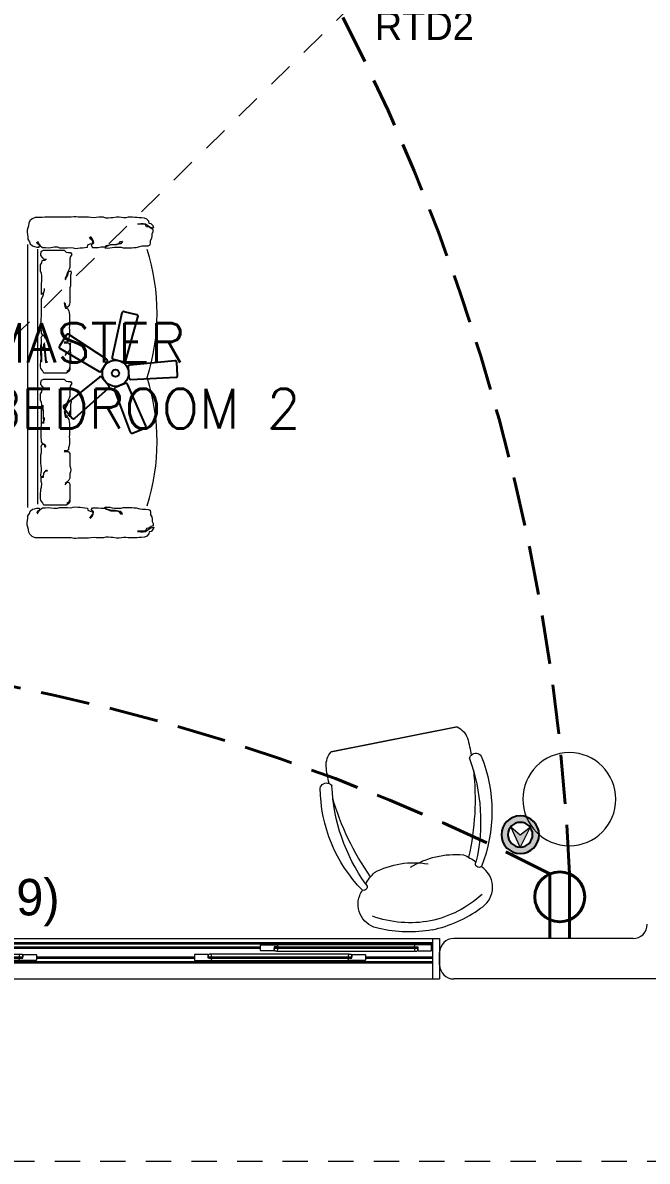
# Model space of a CAD drawing. Header units: metres. Extents: x 14 to 2416, y -346 to 476.
# Drawn here: x 150.74 to 153.83, y -152.83 to -147.21 of the extents above; entities that cross this region are included whole.
import ezdxf

# ---------------------------------------------------------------- set-up
doc = ezdxf.new("R2010")
doc.units = ezdxf.units.M
for name, pattern in [('0', [0]), ('CONTINUA', [0]), ('Dash Style-2', [0.694425, 0.48607, -0.208355]), ('HIDDEN2', [0.1875, 0.125, -0.0625]), ('STYLE_08', [1.25, 0.625, -0.20828, 0.06943, -0.13893, 0.06943, -0.13893])]:
    doc.linetypes.add(name, pattern=pattern)
doc.layers.get('0').update_dxf_attribs({"linetype": '0', "lineweight": 20})
for name, color, linetype, lineweight in [('A-ANNO-TEXT', 20, 'Continuous', 13), ('A-DOOR', 35, 'Continuous', 5), ('A-WALL', 250, 'Continuous', 20), ('baños', 251, 'Continuous', 0), ('cristales', 131, 'Continuous', 0), ('E Salida TCorrientes', 24, 'CONTINUA', 40), ('E Tuberia AAcond', 144, 'Dash Style-2', 40), ('E Tuberia Cable TV', 150, 'STYLE_08', 40), ('E Tuberia Emp Piso', 24, 'Dash Style-2', 40), ('MAVA', 1, 'Continuous', 15), ('MOBILIARIOS', 252, 'Continuous', 0), ('textos', 7, 'Continuous', 0)]:
    doc.layers.add(name, color=color, linetype=linetype, lineweight=lineweight)
doc.layers.add('MAVA Luminarias', color=1, linetype='Continuous')
doc.layers.add('Techos 1', color=7, linetype='HIDDEN2', lineweight=9, true_color=0x42391a)
doc.styles.add('CENTURY GOTHIC', font='GOTHIC.TTF')
doc.styles.add('GENERATED_STYLE_1', font='GOTHIC.TTF')
doc.styles.get("Standard").update_dxf_attribs({"font": 'arial.ttf', "height": 0.1875})

# ---------------------------------------------------------------- blocks, each defined once
blk = doc.blocks.new('A$Ca3ef8f56')
at = {"layer": 'MOBILIARIOS'}
for p, q in [((0.0032, 0.1527), (0.0032, 1.4519)), ((0.0532, 0.1694), (0.0532, 1.4284))]:
    blk.add_line(p, q, dxfattribs=at)
for points in [[(0.6249, 1.5324), (0.6212, 1.5434), (0.6126, 1.5544), (0.6016, 1.5556), (0.6004, 1.5666), (0.5906, 1.5776), (0.5796, 1.5825), (0.5637, 1.5837), (0.5527, 1.5837), (0.5417, 1.5849), (0.5307, 1.5849), (0.5197, 1.5862), (0.4977, 1.5862), (0.4867, 1.5837), (0.4757, 1.5837), (0.4647, 1.5849), (0.4537, 1.5874), (0.4402, 1.5874), (0.4231, 1.5837), (0.4121, 1.5837), (0.4011, 1.5825), (0.3889, 1.5825), (0.3766, 1.5862), (0.3534, 1.5862), (0.3412, 1.5849), (0.3302, 1.5837), (0.3143, 1.5849), (0.3033, 1.5874), (0.2519, 1.5874), (0.2409, 1.5886), (0.2299, 1.5886), (0.2177, 1.5862), (0.0868, 1.5862), (0.0746, 1.5849), (0.0391, 1.5849), (0.0245, 1.5788), (0.0122, 1.5678), (0.0086, 1.5568), (0.0061, 1.5446), (0.0037, 1.5336), (0, 1.5226), (0, 1.5116), (0.0012, 1.5006), (0.0024, 1.4884), (0.0024, 1.4774), (0.011, 1.4652), (0.0147, 1.4542), (0.0257, 1.4445), (0.0367, 1.442), (0.0477, 1.4383), (0.0587, 1.4383), (0.0611, 1.4493), (0.0501, 1.4542), (0.0477, 1.464)], [(0.4708, 1.4664), (0.4622, 1.4554), (0.4512, 1.4542), (0.4341, 1.4506), (0.4231, 1.4506), (0.4109, 1.4493), (0.3999, 1.4457), (0.3876, 1.4457), (0.3828, 1.4347), (0.395, 1.4335), (0.4072, 1.4347), (0.4194, 1.4371), (0.4317, 1.4383), (0.4635, 1.4383), (0.4745, 1.4359), (0.516, 1.4359), (0.527, 1.4371), (0.5381, 1.4371), (0.5552, 1.442), (0.5674, 1.4445), (0.5845, 1.4445), (0.5968, 1.4457), (0.6078, 1.4493), (0.609, 1.4603), (0.609, 1.4713), (0.6151, 1.4823), (0.6175, 1.4933), (0.6163, 1.5043), (0.6224, 1.5153), (0.6224, 1.5263), (0.6114, 1.53), (0.6004, 1.5385), (0.5894, 1.5397), (0.5845, 1.5507), (0.5735, 1.552), (0.5442, 1.552)], [(0.5442, 1.5544), (0.5613, 1.5556), (0.5723, 1.5556), (0.5845, 1.5544), (0.5955, 1.5458), (0.6065, 1.5373), (0.6175, 1.5348), (0.6212, 1.5348)], [(0.0501, 1.4677), (0.0563, 1.4567), (0.0636, 1.4457), (0.0758, 1.4371), (0.0905, 1.4371), (0.1064, 1.4359), (0.1174, 1.4371), (0.1333, 1.4396), (0.1492, 1.4396), (0.1602, 1.4359), (0.1981, 1.4359), (0.2152, 1.4371), (0.2262, 1.4347), (0.2385, 1.4322), (0.2507, 1.4335), (0.2617, 1.4347), (0.2727, 1.4359), (0.2837, 1.4371), (0.2972, 1.4383), (0.2996, 1.4493), (0.3106, 1.4542), (0.3216, 1.4567), (0.3241, 1.4677), (0.3143, 1.4787), (0.3069, 1.4884)], [(0.3106, 1.4909), (0.3204, 1.4799), (0.3253, 1.4689), (0.3265, 1.4579), (0.3155, 1.4481), (0.3228, 1.4371), (0.3497, 1.4371), (0.3656, 1.4396), (0.3779, 1.4396), (0.3889, 1.4408), (0.3999, 1.4481), (0.4133, 1.4518), (0.4402, 1.4518), (0.4525, 1.4554), (0.4598, 1.4664), (0.4696, 1.4689)], [(0.0946, 1.3772), (0.0844, 1.3772), (0.0759, 1.3874), (0.0673, 1.3976), (0.0673, 1.4078), (0.0708, 1.4181), (0.081, 1.4232), (0.1822, 1.4232), (0.1924, 1.4146), (0.2026, 1.4129), (0.2129, 1.4129), (0.2197, 1.4027), (0.2129, 1.3925), (0.2112, 1.3806), (0.2112, 1.3397), (0.2078, 1.3294), (0.2026, 1.3192), (0.1975, 1.309), (0.1941, 1.2988), (0.189, 1.2885), (0.1856, 1.2817)], [(0.0844, 1.234), (0.0844, 1.2238), (0.081, 1.2135), (0.0708, 1.205), (0.0708, 1.2579), (0.0725, 1.2715), (0.0725, 1.2988), (0.0708, 1.309), (0.0656, 1.3192), (0.0656, 1.3516), (0.0725, 1.3618), (0.0742, 1.372), (0.0844, 1.3737), (0.0895, 1.3737)], [(0.189, 1.2766), (0.1924, 1.2868), (0.1992, 1.2971), (0.2026, 1.3073), (0.2044, 1.3175), (0.2146, 1.3209), (0.2163, 1.3107), (0.2129, 1.3005), (0.2129, 1.2476), (0.2112, 1.2374), (0.2112, 1.1675), (0.2095, 1.1573), (0.2061, 1.1471), (0.1958, 1.1385), (0.1907, 1.1488), (0.189, 1.159), (0.1822, 1.1658)], [(0.0929, 0.9903), (0.0878, 1.0005), (0.0776, 1.0039), (0.0708, 1.0141), (0.0708, 1.0244), (0.069, 1.0346), (0.069, 1.0857), (0.0708, 1.0959), (0.0708, 1.1829), (0.0776, 1.1948), (0.081, 1.205), (0.0827, 1.2152), (0.0861, 1.2272), (0.0861, 1.2289)], [(0.1822, 1.1641), (0.1856, 1.1471), (0.189, 1.1368), (0.1992, 1.1351), (0.2061, 1.1249), (0.2078, 1.1147), (0.2095, 1.1028), (0.2095, 1.0499), (0.2078, 1.0397), (0.2095, 1.0295), (0.2095, 1.0056), (0.2078, 0.9954), (0.2044, 0.9852), (0.2044, 0.9749), (0.1941, 0.9698), (0.1839, 0.9698), (0.1822, 0.9664), (0.2026, 0.9664), (0.2112, 0.9562), (0.2112, 0.8965), (0.2129, 0.8863), (0.2146, 0.8761), (0.2129, 0.9659), (0.2112, 0.9556), (0.2112, 0.9352), (0.2061, 0.925), (0.1958, 0.9147), (0.1873, 0.9079)], [(0.2112, 0.8449), (0.2112, 0.8346), (0.2044, 0.8244), (0.1941, 0.8159), (0.0827, 0.8159), (0.0759, 0.8295), (0.0673, 0.8397), (0.0656, 0.85), (0.0656, 0.8602), (0.0673, 0.8704), (0.0673, 0.8806), (0.0708, 0.8909), (0.0725, 0.9079), (0.069, 0.9181), (0.069, 0.9386), (0.081, 0.9403), (0.0827, 0.959), (0.0895, 0.8693), (0.0998, 0.871), (0.0981, 0.8744)], [(0.0946, 0.8761), (0.0861, 0.9659), (0.081, 0.9556), (0.0793, 0.9454), (0.069, 0.9403), (0.0673, 0.9505), (0.069, 0.9607), (0.0708, 0.8727), (0.0708, 0.8829), (0.069, 0.8965), (0.0673, 0.9085), (0.0673, 0.9494), (0.0708, 0.9613), (0.0708, 0.9818), (0.069, 0.992), (0.0742, 1.0022), (0.0844, 1.0005), (0.0878, 0.9903), (0.0895, 0.9869)], [(0.1873, 0.9028), (0.1958, 0.913), (0.2061, 0.9147), (0.2112, 0.9045), (0.2112, 0.8517), (0.2095, 0.8414), (0.2061, 0.8312), (0.1958, 0.8244)], [(0.0844, 0.5968), (0.0844, 0.5866), (0.081, 0.5764), (0.0708, 0.5679), (0.0708, 0.6207), (0.0725, 0.6343), (0.0725, 0.6616), (0.0708, 0.6718), (0.0656, 0.6821), (0.0656, 0.7144), (0.0725, 0.7247), (0.0742, 0.7349), (0.0844, 0.7366), (0.0895, 0.7366)], [(0.0946, 0.74), (0.0844, 0.74), (0.0759, 0.7502), (0.0673, 0.7604), (0.0673, 0.7707), (0.0708, 0.7809), (0.081, 0.786), (0.1822, 0.786), (0.1924, 0.7775), (0.2026, 0.7758), (0.2129, 0.7758), (0.2197, 0.7656), (0.2129, 0.7553), (0.2112, 0.7434), (0.2112, 0.7025), (0.2078, 0.6923), (0.2026, 0.6821), (0.1975, 0.6718), (0.1941, 0.6616), (0.189, 0.6514), (0.1856, 0.6446)], [(0.189, 0.6394), (0.1924, 0.6497), (0.1992, 0.6599), (0.2026, 0.6701), (0.2044, 0.6803), (0.2146, 0.6838), (0.2163, 0.6735), (0.2129, 0.6633), (0.2129, 0.6105), (0.2112, 0.6002), (0.2112, 0.6304), (0.2095, 0.6201), (0.2061, 0.6099), (0.1958, 0.6014), (0.1907, 0.6116), (0.189, 0.6218), (0.1822, 0.6287)], [(0.0929, 0.4531), (0.0878, 0.4633), (0.0776, 0.4668), (0.0708, 0.477), (0.0708, 0.4872), (0.069, 0.4974), (0.069, 0.5486), (0.0708, 0.5588), (0.0708, 0.6457), (0.0776, 0.6576), (0.081, 0.5679), (0.0827, 0.5781), (0.0861, 0.59), (0.0861, 0.5917)], [(0.1822, 0.627), (0.1856, 0.6099), (0.189, 0.5997), (0.1992, 0.598), (0.2061, 0.5878), (0.2078, 0.5775), (0.2095, 0.5656), (0.2095, 0.5128), (0.2078, 0.5025), (0.2095, 0.4923), (0.2095, 0.4685), (0.2078, 0.4582), (0.2044, 0.448), (0.2044, 0.4378), (0.1941, 0.4327), (0.1839, 0.4327), (0.1822, 0.4293), (0.2026, 0.4293), (0.2112, 0.419), (0.2112, 0.3594), (0.2129, 0.3492), (0.2146, 0.3389), (0.2129, 0.3287), (0.2112, 0.3185), (0.2112, 0.298), (0.2061, 0.2878), (0.1958, 0.2776), (0.1873, 0.2708)], [(0.0946, 0.3389), (0.0861, 0.3287), (0.081, 0.3185), (0.0793, 0.3083), (0.069, 0.3031), (0.0673, 0.3134), (0.069, 0.3236), (0.0708, 0.3355), (0.0708, 0.3457), (0.069, 0.3594), (0.0673, 0.3713), (0.0673, 0.4122), (0.0708, 0.4241), (0.0708, 0.4446), (0.069, 0.4548), (0.0742, 0.465), (0.0844, 0.4633), (0.0878, 0.4531), (0.0895, 0.4497)], [(0.2112, 0.1926), (0.2112, 0.1824), (0.2044, 0.1721), (0.1941, 0.1636), (0.0827, 0.1636), (0.0759, 0.1772), (0.0673, 0.1875), (0.0656, 0.1977), (0.0656, 0.223), (0.0673, 0.2333), (0.0673, 0.2435), (0.0708, 0.2537), (0.0725, 0.2708), (0.069, 0.281), (0.069, 0.3014), (0.081, 0.3031), (0.0827, 0.3219), (0.0895, 0.3321), (0.0998, 0.3338), (0.0981, 0.3372)], [(0.1873, 0.2656), (0.1958, 0.2759), (0.2061, 0.2776), (0.2112, 0.2673), (0.2112, 0.1994), (0.2095, 0.1892), (0.2061, 0.179), (0.1958, 0.1721)], [(0.6249, 0.0562), (0.6212, 0.0452), (0.6126, 0.0342), (0.6016, 0.033), (0.6004, 0.022), (0.5906, 0.011), (0.5796, 0.0061), (0.5637, 0.0049), (0.5527, 0.0049), (0.5417, 0.0037), (0.5307, 0.0037), (0.5197, 0.0024), (0.4977, 0.0024), (0.4867, 0.0049), (0.4757, 0.0049), (0.4647, 0.0037), (0.4537, 0.0012), (0.4402, 0.0012), (0.4231, 0.0049), (0.4121, 0.0049), (0.4011, 0.0061), (0.3889, 0.0061), (0.3766, 0.0024), (0.3534, 0.0024), (0.3412, 0.0037), (0.3302, 0.0049), (0.3143, 0.0037), (0.3033, 0.0012), (0.2519, 0.0012), (0.2409, 0), (0.2299, 0), (0.2177, 0.0024), (0.0868, 0.0024), (0.0746, 0.0037), (0.0391, 0.0037), (0.0245, 0.0098), (0.0122, 0.0208), (0.0086, 0.0318), (0.0061, 0.044), (0.0037, 0.055), (0, 0.066), (0, 0.077), (0.0012, 0.088), (0.0024, 0.1002), (0.0024, 0.1112), (0.011, 0.1234), (0.0147, 0.1344), (0.0257, 0.1441), (0.0367, 0.1466), (0.0477, 0.1503), (0.0587, 0.1503), (0.0611, 0.1393), (0.0501, 0.1344), (0.0477, 0.1246)], [(0.0501, 0.1209), (0.0563, 0.1319), (0.0636, 0.1429), (0.0758, 0.1515), (0.0905, 0.1515), (0.1064, 0.1527), (0.1174, 0.1515), (0.1333, 0.149), (0.1492, 0.149), (0.1602, 0.1527), (0.1981, 0.1527), (0.2152, 0.1515), (0.2262, 0.1539), (0.2385, 0.1564), (0.2507, 0.1551), (0.2617, 0.1539), (0.2727, 0.1527), (0.2837, 0.1515), (0.2972, 0.1503), (0.2996, 0.1393), (0.3106, 0.1344), (0.3216, 0.1319), (0.3241, 0.1209), (0.3143, 0.1099), (0.3069, 0.1002)], [(0.3106, 0.0977), (0.3204, 0.1087), (0.3253, 0.1197), (0.3265, 0.1307), (0.3155, 0.1405), (0.3228, 0.1515), (0.3497, 0.1515), (0.3656, 0.149), (0.3779, 0.149), (0.3889, 0.1478), (0.3999, 0.1405), (0.4133, 0.1368), (0.4402, 0.1368), (0.4525, 0.1332), (0.4598, 0.1222), (0.4696, 0.1197)], [(0.4708, 0.1222), (0.4622, 0.1332), (0.4512, 0.1344), (0.4341, 0.138), (0.4231, 0.138), (0.4109, 0.1393), (0.3999, 0.1429), (0.3876, 0.1429), (0.3828, 0.1539), (0.395, 0.1551), (0.4072, 0.1539), (0.4194, 0.1515), (0.4317, 0.1503), (0.4635, 0.1503), (0.4745, 0.1527), (0.516, 0.1527), (0.527, 0.1515), (0.5381, 0.1515), (0.5552, 0.1466), (0.5674, 0.1441), (0.5845, 0.1441), (0.5968, 0.1429), (0.6078, 0.1393), (0.609, 0.1283), (0.609, 0.1173), (0.6151, 0.1063), (0.6175, 0.0953), (0.6163, 0.0843), (0.6224, 0.0733), (0.6224, 0.0623), (0.6114, 0.0586), (0.6004, 0.0501), (0.5894, 0.0489), (0.5845, 0.0379), (0.5735, 0.0366), (0.5442, 0.0366)], [(0.5442, 0.0342), (0.5613, 0.033), (0.5723, 0.033), (0.5845, 0.0342), (0.5955, 0.0428), (0.6065, 0.0513), (0.6175, 0.0537), (0.6212, 0.0537)]]:
    blk.add_lwpolyline(points, dxfattribs=at)
for centre in [(-0.3846, 1.1107), (-0.3846, 0.4779)]:
    blk.add_arc(centre, 1.0261, 342.0399, 17.9601, dxfattribs=at)
blk = doc.blocks.new('A$Ca77e88c0')
at = {"layer": 'MOBILIARIOS', "linetype": 'Continuous'}
for p, q in [((0, 1.3457), (0.2432, 0.761)), ((0.2435, 0.7603), (0, 1.3457))]:
    blk.add_line(p, q, dxfattribs=at)
for points in [[(1.0081, 1.4216, 0.103931), (0.8565, 1.6353, 0.481643), (0.668, 1.624, 0.047693), (0.6541, 1.5985, 0.047693)], [(1.0081, 1.4216, -0.103931), (1.0528, 1.1635, -0.481643), (0.9119, 1.0378, -0.047693), (0.884, 1.0459, -0.047693)]]:
    blk.add_lwpolyline(points, format="xyb", dxfattribs=at)
blk.add_circle((0.8492, 0.4996), 0.2299, dxfattribs=at)
for centre, radius, start, end in [((0.5212, 0.8742), 0.7364, 79.5964, 123.1415), ((0.6434, 1.5847), 0.0175, 250.4542, 52.0587), ((0.6434, 1.5847), 0.0175, 250.4542, 52.0587), ((0.4617, 1.1866), 0.5495, 23.3314, 53.5948), ((0.4617, 1.1866), 0.5495, 23.3314, 53.5948), ((0.612, 0.6674), 0.9011, 88.3763, 121.4796), ((0.612, 0.6674), 0.9011, 88.3763, 121.4796), ((0.5865, 0.2493), 1.2787, 88.4542, 107.9351), ((0.5865, 0.2493), 1.2787, 88.4542, 107.9351), ((0.8583, 1.4567), 0.2476, 153.2165, 169.9182), ((0.8583, 1.4567), 0.2476, 153.2165, 169.9182), ((0.1421, 1.4684), 0.0325, 136.3787, 235.7351), ((1.0281, 1.5426), 0.4158, 185.8786, 223.4033), ((1.0281, 1.5426), 0.4158, 185.8786, 223.4033), ((0.0995, 1.3192), 0.1029, 121.9514, 165.0616), ((0.4823, 0.53), 0.9795, 111.4631, 116.5118), ((0.1421, 1.4684), 0.0325, 235.6979, 268.7539), ((0.4562, 1.1998), 0.5495, 351.575, 21.8384), ((0.4562, 1.1998), 0.5495, 351.575, 21.8384), ((1.108, 1.3505), 0.4158, 181.7665, 219.2912), ((-0.1206, 1.9492), 1.2787, 297.2347, 316.7156), ((-0.1206, 1.9492), 1.2787, 297.2347, 316.7156), ((0.9273, 1.2907), 0.2476, 235.2516, 251.9533), ((0.9273, 1.2907), 0.2476, 235.2516, 251.9533), ((0.1939, 1.6724), 0.9011, 283.6902, 316.7935), ((0.1939, 1.6724), 0.9011, 283.6902, 316.7935), ((0.2766, 1.4622), 0.7364, 282.0283, 325.5734), ((0.8666, 1.048), 0.0175, 353.1111, 154.7156), ((0.8666, 1.048), 0.0175, 353.1111, 154.7156), ((0.4307, 0.7745), 0.0325, 136.3787, 169.4347), ((0.4307, 0.7745), 0.0325, 136.3787, 169.4347), ((0.2948, 0.8495), 0.1029, 240.0914, 283.2016), ((0.0052, 1.6774), 0.9795, 288.6412, 293.6898), ((0.4307, 0.7745), 0.0325, 169.4347, 268.7911)]:
    blk.add_arc(centre, radius, start, end, dxfattribs=at)
blk = doc.blocks.new('A$C539e194f')
at = {"layer": 'A-DOOR'}
for p, q in [((0, 0.2), (3.2, 0.2)), ((0, 0), (0, 0.2)), ((0.034, 0.2), (0.034, 0)), ((3.166, 0.2), (3.166, 0)), ((3.2, 0), (3.2, 0.2)), ((0.034, 0.12), (3.166, 0.12)), ((0.0415, 0.061), (0.04, 0.0595)), ((0.04, 0.0595), (0.04, 0.0325)), ((0.1065, 0.061), (0.0415, 0.061)), ((0.108, 0.0595), (0.1065, 0.061)), ((0.108, 0.042), (0.108, 0.0595)), ((0.8028, 0.062), (0.1212, 0.062)), ((0.366, 0.1075), (0.3675, 0.109)), ((0.366, 0.0805), (0.366, 0.1075)), ((0.3675, 0.079), (0.366, 0.0805)), ((0.3675, 0.109), (0.4481, 0.109)), ((0.4325, 0.079), (0.3675, 0.079)), ((0.434, 0.0805), (0.4325, 0.079)), ((0.4515, 0.098), (0.434, 0.098)), ((0.434, 0.098), (0.434, 0.0805)), ((0.434, 0.095), (0.439, 0.095)), ((0.434, 0.095), (0.439, 0.095)), ((0.439, 0.097), (0.445, 0.093)), ((0.439, 0.093), (0.445, 0.097)), ((0.4472, 0.078), (1.1288, 0.078)), ((0.4481, 0.109), (0.45, 0.1075)), ((1.1279, 0.109), (0.4481, 0.109)), ((0.45, 0.1075), (0.452, 0.0995)), ((0.452, 0.0985), (0.4515, 0.098)), ((0.452, 0.0995), (0.452, 0.0985)), ((0.816, 0.0595), (0.8175, 0.061)), ((0.816, 0.042), (0.816, 0.0595)), ((0.8175, 0.061), (0.8825, 0.061)), ((0.884, 0.0595), (0.8825, 0.061)), ((0.884, 0.0595), (0.884, 0.0325)), ((1.126, 0.1075), (1.124, 0.0995)), ((1.124, 0.0995), (1.124, 0.0985)), ((1.124, 0.0985), (1.1245, 0.098)), ((1.1245, 0.098), (1.142, 0.098)), ((1.1279, 0.109), (1.126, 0.1075)), ((1.2085, 0.109), (1.1279, 0.109)), ((1.137, 0.097), (1.131, 0.093)), ((1.137, 0.093), (1.131, 0.097)), ((1.142, 0.095), (1.137, 0.095)), ((1.142, 0.095), (1.137, 0.095)), ((1.142, 0.098), (1.142, 0.0805)), ((1.142, 0.0805), (1.1435, 0.079)), ((1.1435, 0.079), (1.2085, 0.079)), ((1.21, 0.1075), (1.2085, 0.109)), ((1.2085, 0.079), (1.21, 0.0805)), ((1.21, 0.0805), (1.21, 0.1075)), ((1.99, 0.1075), (1.9915, 0.109)), ((1.99, 0.0805), (1.99, 0.1075)), ((1.9915, 0.079), (1.99, 0.0805)), ((1.9915, 0.109), (2.0721, 0.109)), ((2.0565, 0.079), (1.9915, 0.079)), ((2.058, 0.0805), (2.0565, 0.079)), ((2.0755, 0.098), (2.058, 0.098)), ((2.058, 0.098), (2.058, 0.0805)), ((2.058, 0.095), (2.063, 0.095)), ((2.058, 0.095), (2.063, 0.095)), ((2.063, 0.097), (2.069, 0.093)), ((2.063, 0.093), (2.069, 0.097)), ((2.7528, 0.078), (2.0712, 0.078)), ((2.0721, 0.109), (2.074, 0.1075)), ((2.0721, 0.109), (2.7519, 0.109)), ((2.074, 0.1075), (2.076, 0.0995)), ((2.076, 0.0985), (2.0755, 0.098)), ((2.076, 0.0995), (2.076, 0.0985)), ((2.316, 0.0595), (2.3175, 0.061)), ((2.316, 0.0595), (2.316, 0.0325)), ((2.3825, 0.061), (2.3175, 0.061)), ((2.384, 0.0595), (2.3825, 0.061)), ((2.384, 0.042), (2.384, 0.0595)), ((2.3972, 0.062), (3.0788, 0.062)), ((2.75, 0.1075), (2.748, 0.0995)), ((2.748, 0.0995), (2.748, 0.0985)), ((2.748, 0.0985), (2.7485, 0.098)), ((2.7485, 0.098), (2.766, 0.098)), ((2.7519, 0.109), (2.75, 0.1075)), ((2.8325, 0.109), (2.7519, 0.109)), ((2.761, 0.097), (2.755, 0.093)), ((2.761, 0.093), (2.755, 0.097)), ((2.766, 0.095), (2.761, 0.095)), ((2.766, 0.095), (2.761, 0.095)), ((2.766, 0.098), (2.766, 0.0805)), ((2.766, 0.0805), (2.7675, 0.079)), ((2.7675, 0.079), (2.8325, 0.079)), ((2.834, 0.1075), (2.8325, 0.109)), ((2.8325, 0.079), (2.834, 0.0805)), ((2.834, 0.0805), (2.834, 0.1075)), ((3.092, 0.0595), (3.0935, 0.061)), ((3.092, 0.042), (3.092, 0.0595)), ((3.0935, 0.061), (3.1585, 0.061)), ((3.1585, 0.061), (3.16, 0.0595)), ((3.16, 0.0595), (3.16, 0.0325)), ((0.034, 0.02), (3.166, 0.02)), ((0.04, 0.0325), (0.0415, 0.031)), ((0.0415, 0.031), (0.1221, 0.031)), ((0.108, 0.045), (0.113, 0.045)), ((0.108, 0.045), (0.113, 0.045)), ((0.1255, 0.042), (0.108, 0.042)), ((0.113, 0.043), (0.119, 0.047)), ((0.113, 0.047), (0.119, 0.043)), ((0.1221, 0.031), (0.124, 0.0325)), ((0.1221, 0.031), (0.8019, 0.031)), ((0.124, 0.0325), (0.126, 0.0405)), ((0.126, 0.0415), (0.1255, 0.042)), ((0.126, 0.0405), (0.126, 0.0415)), ((0.798, 0.0415), (0.7985, 0.042)), ((0.798, 0.0405), (0.798, 0.0415)), ((0.8, 0.0325), (0.798, 0.0405)), ((0.7985, 0.042), (0.816, 0.042)), ((0.8019, 0.031), (0.8, 0.0325)), ((0.8825, 0.031), (0.8019, 0.031)), ((0.811, 0.043), (0.805, 0.047)), ((0.811, 0.047), (0.805, 0.043)), ((0.816, 0.045), (0.811, 0.045)), ((0.816, 0.045), (0.811, 0.045)), ((0.884, 0.0325), (0.8825, 0.031)), ((2.316, 0.0325), (2.3175, 0.031)), ((2.3175, 0.031), (2.3981, 0.031)), ((2.384, 0.045), (2.389, 0.045)), ((2.384, 0.045), (2.389, 0.045)), ((2.4015, 0.042), (2.384, 0.042)), ((2.389, 0.043), (2.395, 0.047)), ((2.389, 0.047), (2.395, 0.043)), ((2.3981, 0.031), (2.4, 0.0325)), ((3.0779, 0.031), (2.3981, 0.031)), ((2.4, 0.0325), (2.402, 0.0405)), ((2.402, 0.0415), (2.4015, 0.042)), ((2.402, 0.0405), (2.402, 0.0415)), ((3.074, 0.0415), (3.0745, 0.042)), ((3.074, 0.0405), (3.074, 0.0415)), ((3.076, 0.0325), (3.074, 0.0405)), ((3.0745, 0.042), (3.092, 0.042)), ((3.0779, 0.031), (3.076, 0.0325)), ((3.1585, 0.031), (3.0779, 0.031)), ((3.087, 0.043), (3.081, 0.047)), ((3.087, 0.047), (3.081, 0.043)), ((3.092, 0.045), (3.087, 0.045)), ((3.092, 0.045), (3.087, 0.045)), ((3.16, 0.0325), (3.1585, 0.031)), ((0, 0), (3.2, 0))]:
    blk.add_line(p, q, dxfattribs=at)
at = {"layer": 'A-DOOR', "color": 8}
for p, q in [((0.034, 0.114), (3.166, 0.114)), ((0.366, 0.097), (0.034, 0.097)), ((0.366, 0.091), (0.034, 0.091)), ((1.21, 0.097), (1.99, 0.097)), ((1.21, 0.091), (1.99, 0.091)), ((2.834, 0.097), (3.166, 0.097)), ((2.834, 0.091), (3.166, 0.091)), ((0.034, 0.026), (3.166, 0.026)), ((2.316, 0.049), (0.884, 0.049)), ((2.316, 0.043), (0.884, 0.043))]:
    blk.add_line(p, q, dxfattribs=at)
at = {"layer": 'A-DOOR'}
for points in [[(0.1101, 0.0605, -0.341999), (0.1082, 0.059), (0.108, 0.0587), (0.108, 0.049), (0.109, 0.048), (0.126, 0.048), (0.126, 0.0485), (0.1227, 0.0609, 0.339454), (0.1212, 0.062), (0.1121, 0.062, 0.341999)], [(0.4361, 0.0795, 0.341999), (0.4342, 0.081), (0.434, 0.0813), (0.434, 0.091), (0.435, 0.092), (0.452, 0.092), (0.452, 0.0915), (0.4487, 0.0791, -0.339454), (0.4472, 0.078), (0.4381, 0.078, -0.341999)], [(0.8139, 0.0605, 0.341999), (0.8158, 0.059), (0.816, 0.0587), (0.816, 0.049), (0.815, 0.048), (0.798, 0.048), (0.798, 0.0485), (0.8013, 0.0609, -0.339454), (0.8028, 0.062), (0.8119, 0.062, -0.341999)], [(1.1399, 0.0795, -0.341999), (1.1418, 0.081), (1.142, 0.0813), (1.142, 0.091), (1.141, 0.092), (1.124, 0.092), (1.124, 0.0915), (1.1273, 0.0791, 0.339454), (1.1288, 0.078), (1.1379, 0.078, 0.341999)], [(2.0601, 0.0795, 0.341999), (2.0582, 0.081), (2.058, 0.0813), (2.058, 0.091), (2.059, 0.092), (2.076, 0.092), (2.076, 0.0915), (2.0727, 0.0791, -0.339454), (2.0712, 0.078), (2.0621, 0.078, -0.341999)], [(2.3861, 0.0605, -0.341999), (2.3842, 0.059), (2.384, 0.0587), (2.384, 0.049), (2.385, 0.048), (2.402, 0.048), (2.402, 0.0485), (2.3987, 0.0609, 0.339454), (2.3972, 0.062), (2.3881, 0.062, 0.341999)], [(2.7639, 0.0795, -0.341999), (2.7658, 0.081), (2.766, 0.0813), (2.766, 0.091), (2.765, 0.092), (2.748, 0.092), (2.748, 0.0915), (2.7513, 0.0791, 0.339454), (2.7528, 0.078), (2.7619, 0.078, 0.341999)], [(3.0899, 0.0605, 0.341999), (3.0918, 0.059), (3.092, 0.0587), (3.092, 0.049), (3.091, 0.048), (3.074, 0.048), (3.074, 0.0485), (3.0773, 0.0609, -0.339454), (3.0788, 0.062), (3.0879, 0.062, -0.341999)]]:
    blk.add_lwpolyline(points, format="xyb", close=True, dxfattribs=at)
for points in [[(0.434, 0.095), (0.439, 0.095), (0.439, 0.095), (0.434, 0.095)], [(1.137, 0.097), (0.439, 0.097), (0.439, 0.093), (1.137, 0.093)], [(0.439, 0.097), (0.445, 0.097), (0.445, 0.093), (0.439, 0.093)], [(0.4515, 0.098), (0.4395, 0.098), (0.4395, 0.097), (0.4515, 0.097)], [(0.4515, 0.093), (0.4395, 0.093), (0.4395, 0.092), (0.4515, 0.092)], [(0.445, 0.097), (0.45, 0.097), (0.45, 0.093), (0.445, 0.093)], [(1.1245, 0.098), (1.1365, 0.098), (1.1365, 0.097), (1.1245, 0.097)], [(1.1245, 0.093), (1.1365, 0.093), (1.1365, 0.092), (1.1245, 0.092)], [(1.131, 0.097), (1.126, 0.097), (1.126, 0.093), (1.131, 0.093)], [(1.137, 0.097), (1.131, 0.097), (1.131, 0.093), (1.137, 0.093)], [(1.142, 0.095), (1.137, 0.095), (1.137, 0.095), (1.142, 0.095)], [(2.058, 0.095), (2.063, 0.095), (2.063, 0.095), (2.058, 0.095)], [(2.063, 0.097), (2.069, 0.097), (2.069, 0.093), (2.063, 0.093)], [(2.063, 0.097), (2.761, 0.097), (2.761, 0.093), (2.063, 0.093)], [(2.0755, 0.098), (2.0635, 0.098), (2.0635, 0.097), (2.0755, 0.097)], [(2.0755, 0.093), (2.0635, 0.093), (2.0635, 0.092), (2.0755, 0.092)], [(2.069, 0.097), (2.074, 0.097), (2.074, 0.093), (2.069, 0.093)], [(2.7485, 0.098), (2.7605, 0.098), (2.7605, 0.097), (2.7485, 0.097)], [(2.7485, 0.093), (2.7605, 0.093), (2.7605, 0.092), (2.7485, 0.092)], [(2.755, 0.097), (2.75, 0.097), (2.75, 0.093), (2.755, 0.093)], [(2.761, 0.097), (2.755, 0.097), (2.755, 0.093), (2.761, 0.093)], [(2.766, 0.095), (2.761, 0.095), (2.761, 0.095), (2.766, 0.095)], [(0.108, 0.045), (0.113, 0.045), (0.113, 0.045), (0.108, 0.045)], [(0.113, 0.043), (0.119, 0.043), (0.119, 0.047), (0.113, 0.047)], [(0.113, 0.043), (0.811, 0.043), (0.811, 0.047), (0.113, 0.047)], [(0.1255, 0.047), (0.1135, 0.047), (0.1135, 0.048), (0.1255, 0.048)], [(0.1255, 0.042), (0.1135, 0.042), (0.1135, 0.043), (0.1255, 0.043)], [(0.119, 0.043), (0.124, 0.043), (0.124, 0.047), (0.119, 0.047)], [(0.7985, 0.047), (0.8105, 0.047), (0.8105, 0.048), (0.7985, 0.048)], [(0.7985, 0.042), (0.8105, 0.042), (0.8105, 0.043), (0.7985, 0.043)], [(0.805, 0.043), (0.8, 0.043), (0.8, 0.047), (0.805, 0.047)], [(0.811, 0.043), (0.805, 0.043), (0.805, 0.047), (0.811, 0.047)], [(0.816, 0.045), (0.811, 0.045), (0.811, 0.045), (0.816, 0.045)], [(2.384, 0.045), (2.389, 0.045), (2.389, 0.045), (2.384, 0.045)], [(3.087, 0.043), (2.389, 0.043), (2.389, 0.047), (3.087, 0.047)], [(2.389, 0.043), (2.395, 0.043), (2.395, 0.047), (2.389, 0.047)], [(2.4015, 0.047), (2.3895, 0.047), (2.3895, 0.048), (2.4015, 0.048)], [(2.4015, 0.042), (2.3895, 0.042), (2.3895, 0.043), (2.4015, 0.043)], [(2.395, 0.043), (2.4, 0.043), (2.4, 0.047), (2.395, 0.047)], [(3.0745, 0.047), (3.0865, 0.047), (3.0865, 0.048), (3.0745, 0.048)], [(3.0745, 0.042), (3.0865, 0.042), (3.0865, 0.043), (3.0745, 0.043)], [(3.081, 0.043), (3.076, 0.043), (3.076, 0.047), (3.081, 0.047)], [(3.087, 0.043), (3.081, 0.043), (3.081, 0.047), (3.087, 0.047)], [(3.092, 0.045), (3.087, 0.045), (3.087, 0.045), (3.092, 0.045)]]:
    blk.add_lwpolyline(points, close=True, dxfattribs=at)
at = {"layer": 'A-DOOR', "color": 7}
for points in [[(1.137, 0.093), (0.439, 0.093), (0.439, 0.097), (1.137, 0.097)], [(2.063, 0.093), (2.761, 0.093), (2.761, 0.097), (2.063, 0.097)], [(0.113, 0.047), (0.811, 0.047), (0.811, 0.043), (0.113, 0.043)], [(3.087, 0.047), (2.389, 0.047), (2.389, 0.043), (3.087, 0.043)]]:
    blk.add_lwpolyline(points, close=True, dxfattribs=at)
at = {"layer": 'cristales', "const_width": 0.004}
for points in [[(1.126, 0.095), (0.45, 0.095)], [(2.074, 0.095), (2.75, 0.095)], [(0.124, 0.045), (0.8, 0.045)], [(3.076, 0.045), (2.4, 0.045)]]:
    blk.add_lwpolyline(points, dxfattribs=at)
blk = doc.blocks.new('PL BASE 2N NASAS 09')
at = {"layer": 'A-WALL'}
for p, q in [((179.3275, -25.0117), (178.4426, -25.0117)), ((178.3726, -25.1417), (178.3726, -25.0817)), ((179.5275, -25.2117), (178.4426, -25.2117))]:
    blk.add_line(p, q, dxfattribs=at)
for centre, start, end in [((179.3275, -24.9417), 270, 0), ((178.4426, -25.0817), 90, 180), ((178.4426, -25.1417), 180, 270)]:
    blk.add_arc(centre, 0.07, start, end, dxfattribs=at)
at = {"layer": 'Techos 1'}
for p, q in [((176.0975, -22.2118), (178.8725, -19.4867)), ((160.0475, -26.1117), (185.4975, -26.1117))]:
    blk.add_line(p, q, dxfattribs=at)
at = {"layer": 'baños', "xscale": -1, "rotation": 180}
blk.add_blockref('A$C539e194f', (175.1726, -25.0117), dxfattribs=at)
at = {"layer": 'textos', "insert": (176.1314, -22.4922), "char_height": 0.195, "width": 2.245131, "attachment_point": 7}
blk.add_mtext('{\\Fromans|c0;MASTER BEDROOM 2}', dxfattribs=at)
blk = doc.blocks.new('PL MUEBLES 2N NASAS 09')
blk.add_blockref('PL BASE 2N NASAS 09', (49.9143, 62.717))
at = {"layer": 'MOBILIARIOS'}
blk.add_blockref('A$Ca3ef8f56', (226.251, 39.681), dxfattribs=at)
at = {"layer": 'MOBILIARIOS', "xscale": -1, "rotation": 123.8396861787656}
blk.add_blockref('A$Ca77e88c0', (228.8694, 39.3768), dxfattribs=at)
blk = doc.blocks.new('A$C595364de')
blk.add_blockref('PL MUEBLES 2N NASAS 09', (-199.5618, -36.6052))
blk = doc.blocks.new('abanico mava')
at = {"layer": 'MAVA Luminarias', "linetype": 'ByBlock', "lineweight": -2, "extrusion": (4.64878e-10, 3.72215e-09, 1), "elevation": 0}
for points in [[(513803.102, 2035248.678), (513803.215, 2035249.086, 0.421374), (513803.203, 2035249.107), (513803.084, 2035249.136, 0.421374), (513803.064, 2035249.124), (513802.972, 2035248.71, 0.407089), (513802.984, 2035248.69), (513803.082, 2035248.666, 0.407089)], [(513802.921, 2035248.69), (513802.567, 2035248.923, 0.421374), (513802.544, 2035248.918), (513802.479, 2035248.814, 0.421374), (513802.485, 2035248.791), (513802.85, 2035248.576, 0.407089), (513802.873, 2035248.581), (513802.926, 2035248.667, 0.407089)], [(513802.993, 2035248.405), (513803.142, 2035248.008, 0.421374), (513803.164, 2035247.998), (513803.278, 2035248.044, 0.421374), (513803.287, 2035248.066), (513803.118, 2035248.455, 0.407089), (513803.096, 2035248.464), (513803.003, 2035248.426, 0.407089)]]:
    blk.add_lwpolyline(points, format="xyb", close=True, dxfattribs=at)
at = {"layer": 'MAVA Luminarias', "linetype": 'ByBlock', "lineweight": -2, "extrusion": (4.64878e-10, 3.72215e-09, 1)}
for points in [[(513803.147, 2035248.501), (513803.57, 2035248.521, 0.421374), (513803.586, 2035248.539), (513803.578, 2035248.661, 0.421374), (513803.559, 2035248.676), (513803.137, 2035248.636, 0.407089), (513803.122, 2035248.618), (513803.129, 2035248.517, 0.407089)], [(513802.854, 2035248.521), (513802.522, 2035248.257, 0.421374), (513802.52, 2035248.233), (513802.599, 2035248.139, 0.421374), (513802.623, 2035248.137), (513802.94, 2035248.418, 0.407089), (513802.942, 2035248.442), (513802.877, 2035248.519, 0.407089)]]:
    blk.add_lwpolyline(points, format="xyb", close=True, dxfattribs=at)
at = {"layer": 'MAVA Luminarias', "linetype": 'ByBlock', "lineweight": -2}
for radius in [0.123, 0.0335]:
    blk.add_circle((513803.004, 2035248.559), radius, dxfattribs=at)
blk = doc.blocks.new('dl ip')
at = {"layer": 'MAVA', "true_color": 0xf8991e, "transparency": 33554687}
h = blk.add_hatch(color=30, dxfattribs=at)
h.dxf.hatch_style = 1
h.paths.add_polyline_path([(94.7574, -111.2088), (94.7109, -111.2482), (94.6624, -111.2113), (94.7109, -111.3092)])
at = {"layer": 'MAVA Luminarias', "linetype": 'Continuous', "true_color": 0xf8991e}
h = blk.add_hatch(color=30, dxfattribs=at)
h.paths.add_polyline_path([(94.618, -111.2482, 1), (94.8039, -111.2482, 1)])
h.paths.add_polyline_path([(94.7719, -111.2482, -1), (94.6499, -111.2482, -1)], flags=16)
at = {"layer": 'MAVA', "color": 30, "true_color": 0xf8991e}
for p, q in [((94.7109, -111.2482), (94.6624, -111.2113)), ((94.6624, -111.2113), (94.7109, -111.3092)), ((94.7109, -111.3092), (94.7574, -111.2088)), ((94.7574, -111.2088), (94.7109, -111.2482))]:
    blk.add_line(p, q, dxfattribs=at)
at = {"layer": 'MAVA Luminarias', "color": 30, "linetype": 'Continuous', "true_color": 0xf8991e}
for radius in [0.093, 0.061]:
    blk.add_circle((94.7109, -111.2482), radius, dxfattribs=at)
blk = doc.blocks.new('*U428')
at = {"layer": 'E Salida TCorrientes'}
for p, q in [((-0.2659, 0.0403), (0, 0.0403)), ((-0.2659, -0.0403), (0, -0.0403))]:
    blk.add_line(p, q, dxfattribs=at)
blk.add_circle((-0.1714, 0), 0.1028, dxfattribs=at)

msp = doc.modelspace()

# ---------------------------------------------------------------- linework, layer by layer
at = {"layer": 'E Tuberia Emp Piso', "ltscale": 0.5}
for centre, radius, start, end in [((143.2784, -151.8339, 0.0047), 10.1735, 2.39478, 31.68723), ((148.7305, -160.3756, 0.0094), 10.0851, 62.76251, 89.06093)]:
    msp.add_arc(centre, radius, start, end, dxfattribs=at)

# ---------------------------------------------------------------- block references
at = {"layer": 'A-ANNO-TEXT'}
msp.add_blockref('A$C595364de', (124.0766, -152.828), dxfattribs=at)
msp.add_blockref('A$C595364de', (124.0766, -152.828), dxfattribs=at)
at = {"layer": 'E Salida TCorrientes', "xscale": -1.2, "yscale": 1.2, "zscale": 1.2, "rotation": 90}
msp.add_blockref('*U428', (153.3946, -151.728), dxfattribs=at)
at = {"layer": 'MAVA Luminarias', "xscale": 0.5267524126646371, "yscale": 0.5267524126646371, "zscale": 0.5267524126646371}
msp.add_blockref('abanico mava', (-270495.7704, -1072221.0251), dxfattribs=at)
msp.add_blockref('abanico mava', (-270495.7704, -1072221.0251), dxfattribs=at)
at = {"layer": 'MAVA Luminarias', "xscale": -1}
msp.add_blockref('dl ip', (247.9108, -39.9671), dxfattribs=at)
msp.add_blockref('dl ip', (247.9108, -39.9671), dxfattribs=at)

# ---------------------------------------------------------------- texts
at = {"layer": 'E Tuberia AAcond', "insert": (150.2366, -151.5509), "char_height": 0.18, "width": 1.027846, "attachment_point": 5, "style": 'CENTURY GOTHIC'}
msp.add_mtext('PAA2(17,19)', dxfattribs=at)
at = {"layer": 'E Tuberia Cable TV', "ltscale": 0.6, "insert": (152.7261, -147.104, -0.0003), "char_height": 0.14, "width": 0.515305, "attachment_point": 5, "style": 'GENERATED_STYLE_1'}
msp.add_mtext('A RTD2', dxfattribs=at)

doc.saveas('drawing.dxf')
